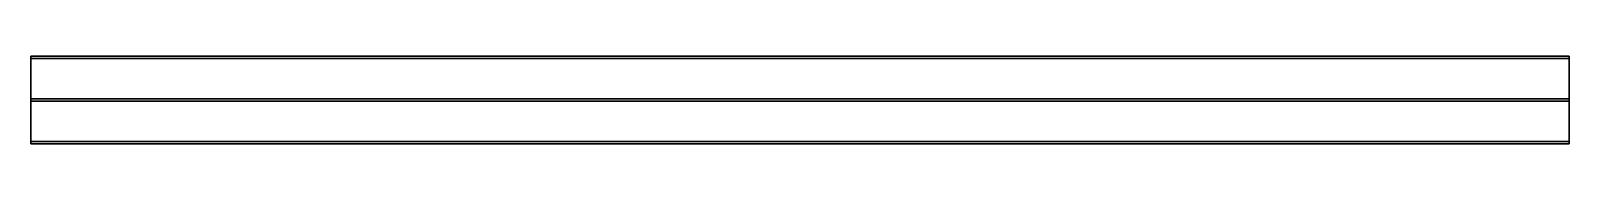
# Model space of a CAD drawing. Extents: x 0 to 1000, y -57 to 0.
import ezdxf

# ---------------------------------------------------------------- set-up
doc = ezdxf.new("R2010")
doc.units = 0
doc.layers.add('ACESSORIOS', color=7, linetype='CONTINUOUS')

msp = doc.modelspace()

# ---------------------------------------------------------------- linework, layer by layer
at = {"layer": 'ACESSORIOS'}
for points in [[(0, 0), (1000, 0), (1000, 0, 25), (0, 0, 25)], [(1000, 0, 25), (0, 0, 25), (0, -57, 25), (1000, -57, 25)], [(1000, -1.5), (0, -1.5), (0, 0), (1000, 0)], [(1000, -27.75, 23.5), (0, -27.75, 23.5), (0, -1.5, 23.5), (1000, -1.5, 23.5)], [(0, -1.5, 23.5), (1000, -1.5, 23.5), (1000, -1.5), (0, -1.5)], [(1000, -29.25), (0, -29.25), (0, -27.75), (1000, -27.75)], [(0, -27.75), (1000, -27.75), (1000, -27.75, 23.5), (0, -27.75, 23.5)], [(1000, -55.5, 23.5), (0, -55.5, 23.5), (0, -29.25, 23.5), (1000, -29.25, 23.5)], [(0, -29.25, 23.5), (1000, -29.25, 23.5), (1000, -29.25), (0, -29.25)], [(1000, -57), (0, -57), (0, -55.5), (1000, -55.5)], [(0, -55.5), (1000, -55.5), (1000, -55.5, 23.5), (0, -55.5, 23.5)], [(0, -57, 25), (1000, -57, 25), (1000, -57), (0, -57)]]:
    msp.add_3dface(points, dxfattribs=at)
for points, invisible_edges in [([(0, 0), (0, -1.5), (0, -1.5, 23.5), (0, 0, 25)], 4), ([(0, -1.5, 23.5), (0, 0, 25), (0, -57, 25), (0, -55.5, 23.5)], 13), ([(1000, 0), (1000, -1.5), (1000, -1.5, 23.5), (1000, 0, 25)], 4), ([(1000, -1.5, 23.5), (1000, 0, 25), (1000, -57, 25), (1000, -55.5, 23.5)], 13), ([(0, -29.25), (0, -27.75), (0, -27.75, 23.5), (0, -29.25, 23.5)], 4), ([(1000, -29.25), (1000, -27.75), (1000, -27.75, 23.5), (1000, -29.25, 23.5)], 4), ([(0, -57, 25), (0, -55.5, 23.5), (0, -55.5), (0, -57)], 1), ([(1000, -57, 25), (1000, -55.5, 23.5), (1000, -55.5), (1000, -57)], 1)]:
    msp.add_3dface(points, dxfattribs=dict(at, invisible_edges=invisible_edges))

doc.saveas('drawing.dxf')
